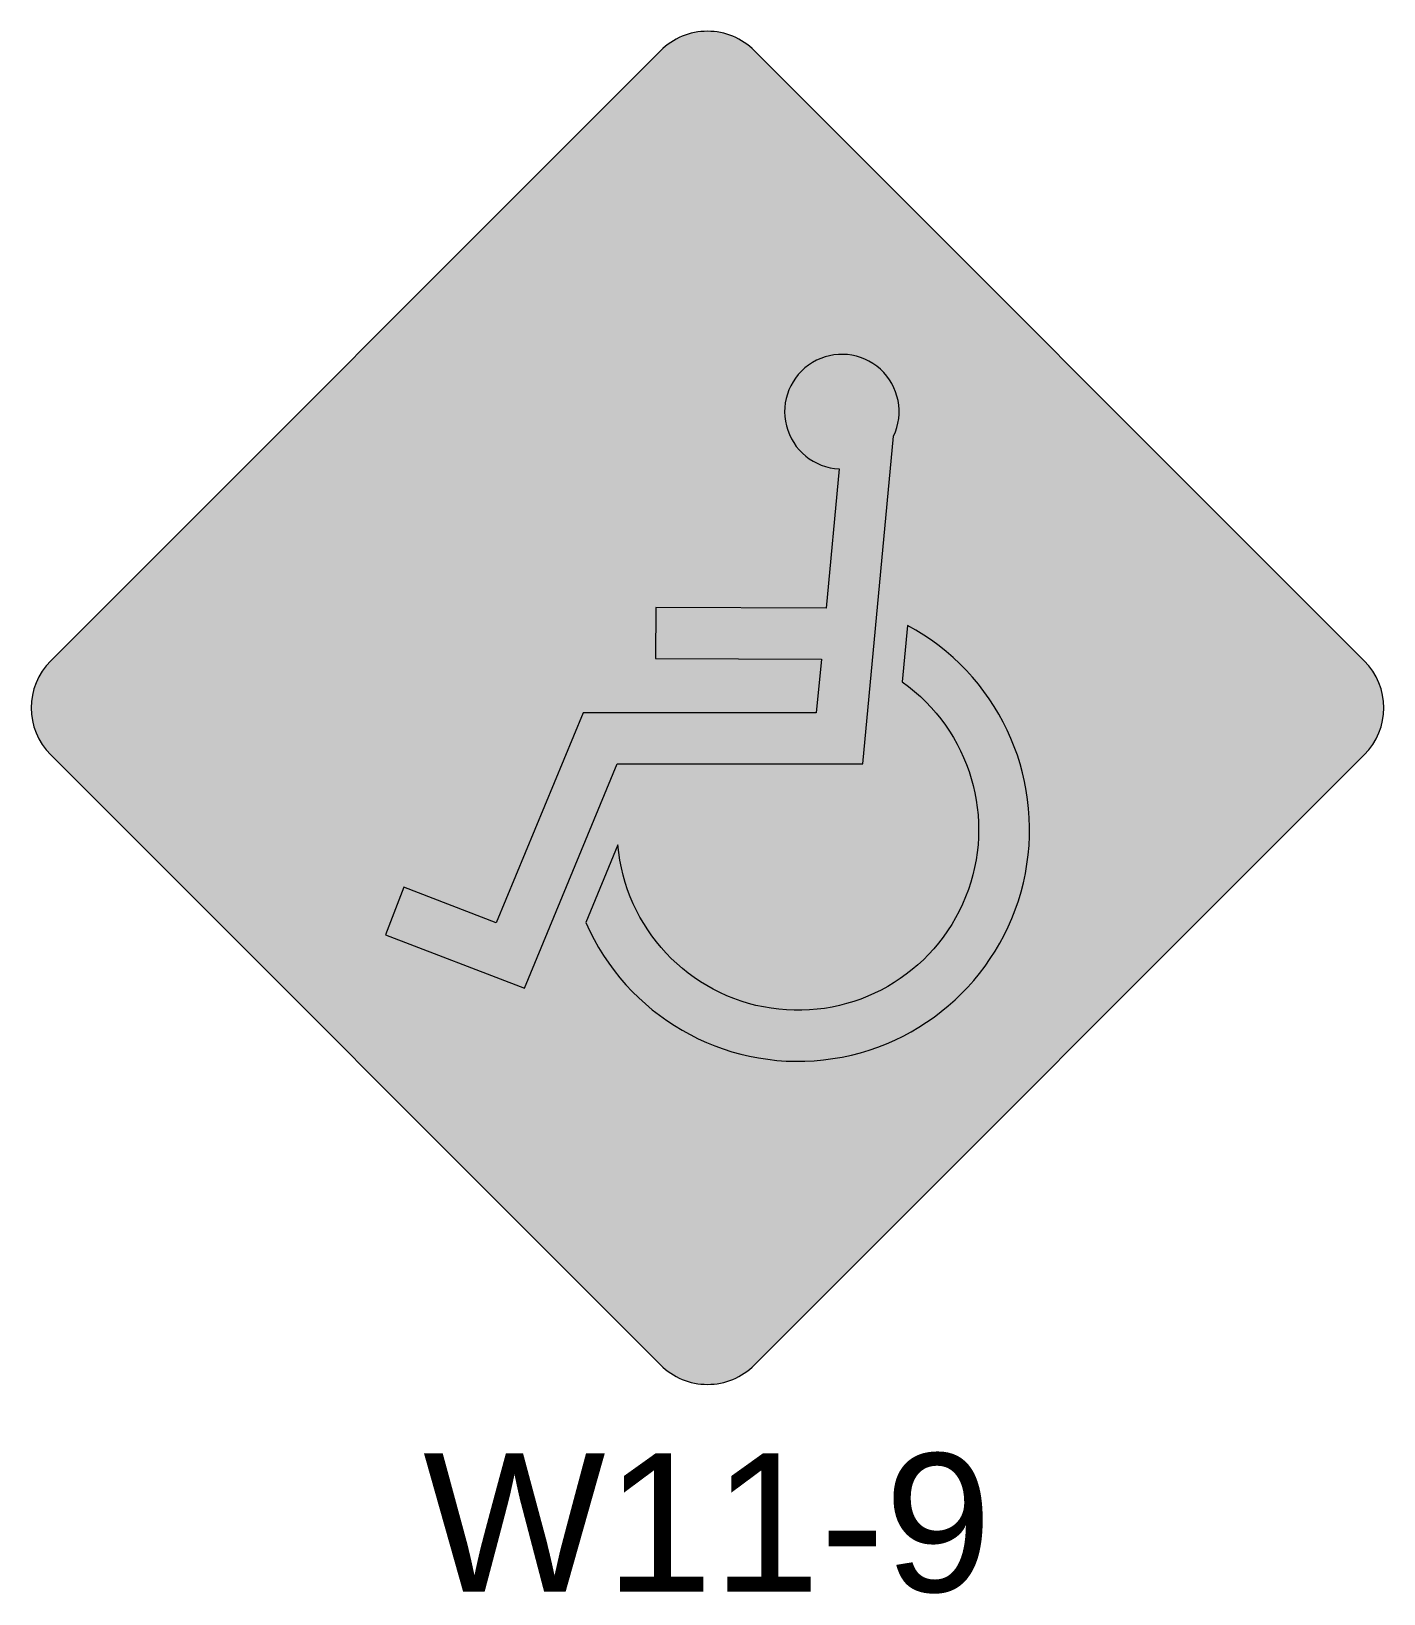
# Model space of a CAD drawing. Extents: x -0.49 to 0.49, y -0.64 to 0.49.
import ezdxf
from ezdxf.enums import TextEntityAlignment as Align

# ---------------------------------------------------------------- set-up
doc = ezdxf.new("R2010")
doc.units = 0
doc.header["$LTSCALE"] = 0.01
doc.header["$MEASUREMENT"] = 0
for name, color, linetype, lineweight in [('C-TRAF-CTRL-MTCD-IDEN', 7, 'Continuous', 20), ('C-TRAF-CTRL-MTCD-PATT-BLCK', 250, 'Continuous', 20), ('C-TRAF-CTRL-MTCD-PATT-YELO', 50, 'Continuous', 20)]:
    doc.layers.add(name, color=color, linetype=linetype, lineweight=lineweight)
doc.styles.add('COA', font='arial.ttf')

msp = doc.modelspace()

# ---------------------------------------------------------------- hatches: boundary and pattern name
at = {"layer": 'C-TRAF-CTRL-MTCD-PATT-BLCK', "lineweight": 0}
h = msp.add_hatch(color=256, dxfattribs=at)
h.paths.add_polyline_path([(0.02545584408543659, -0.4666904755579622), (0.4666904755172318, -0.02545584410232507, 0.414213562373095), (0.4666904755410738, 0.02545584417648492), (0.02545584408543659, 0.4666904755844385, 0.414213562373095), (-0.0254558441456898, 0.4666904755844385), (-0.466690475601327, 0.0254558441288011, 0.414213562373095), (-0.466690475601327, -0.02545584410232507), (-0.0254558441456898, -0.4666904755579622, 0.414213562373095)])
h.paths.add_polyline_path([(0.0113137084656792, -0.4525483399382049), (0.4525483398974747, -0.01131370848256779, 0.414213562373095), (0.4525483399213164, 0.01131370855672763), (0.0113137084656792, 0.4525483399646808, 0.414213562373095), (-0.01131370852593241, 0.4525483399646808), (-0.4525483399815698, 0.01131370850904396, 0.414213562373095), (-0.4525483399815698, -0.01131370848256779), (-0.01131370852593241, -0.4525483399382049, 0.414213562373095)], flags=16)
h = msp.add_hatch(color=256, dxfattribs=at)
edge = h.paths.add_edge_path()
edge.add_line((-0.0647869933349472, -0.09900119173911097), (-0.08804320277110061, -0.1552220191052299))
edge.add_arc((0.06545484143226946, -0.08803682104905436), 0.1675574540630982, 203.638714559083, 421.7600574236754)
edge.add_line((0.1447371696462654, 0.05957690746247498), (0.1408852590255038, 0.01870307323106658))
edge.add_arc((0.06545484143768107, -0.08803682113896133), 0.1307025361176975, -175.18791807395144, 54.75210552219738, ccw=False)
edge = h.paths.add_edge_path()
edge.add_line((-0.09006967251890659, -0.003729928042268591), (-0.1528387235940883, -0.1554712501576228))
edge.add_line((-0.1528387235940883, -0.1554712501576228), (-0.2198065203259855, -0.1297688406565588))
edge.add_line((-0.2198065203259855, -0.1297688406565588), (-0.2330122970168864, -0.1641765791012205))
edge.add_line((-0.2330122970168864, -0.1641765791012205), (-0.1325118649278678, -0.2027488981977665))
edge.add_line((-0.1325118649278678, -0.2027488981977665), (-0.06543136531269124, -0.0405848459144901))
edge.add_line((-0.06543136531269124, -0.04058484591449011), (0.1122716311839749, -0.04058484591449004))
edge.add_line((0.1122716311839749, -0.04058484591449004), (0.1346035373264302, 0.1963860154085616))
edge.add_arc((0.09721214080020932, 0.2141833758908439), 0.0414108992213087, 334.5467314511956, 627.441937412846)
edge.add_line((0.0953638985076325, 0.1728137424050936), (0.08586813696974739, 0.07205123845849054))
edge.add_line((0.08586813696974739, 0.07205123845849054), (-0.03749151947527866, 0.07246767924397284))
edge.add_line((-0.03749151947527866, 0.07246767924397284), (-0.03761593470480269, 0.03561297141767439))
edge.add_line((-0.03761593470480269, 0.03561297141767439), (0.08239604985693215, 0.03520783182900632))
edge.add_line((0.08239604985693215, 0.03520783182900632), (0.0787265927966316, -0.003729927907796131))
edge.add_line((0.0787265927966316, -0.00372992790779613), (-0.0900696725189066, -0.003729928042268591))
at = {"layer": 'C-TRAF-CTRL-MTCD-PATT-YELO', "lineweight": 0}
h = msp.add_hatch(color=256, dxfattribs=at)
h.dxf.hatch_style = 1
edge = h.paths.add_edge_path()
edge.add_line((-0.4751757568415279, 0.03394112538172969), (-0.03394112530378168, 0.4751757569433176))
edge.add_arc((1.844500044967389e-10, 0.4412346314563576), 0.04799999998676521, 44.99999999892668, 135.0000000010733, ccw=False)
edge.add_line((0.03394112567268192, 0.4751757569433177), (0.4751757570196932, 0.03394112559630647))
edge.add_arc((0.4412346315308258, 1.080748290860356e-10), 0.0479999999881139, -44.9999999994634, 44.999999999463284, ccw=False)
edge.add_line((0.4751757570196932, -0.03394112538015691), (0.033941125481947, -0.4751757569417449))
edge.add_arc((-6.284786024934874e-12, -0.4412346314535131), 0.04799999998766434, 225, 315, ccw=False)
edge.add_line((-0.03394112549451649, -0.4751757569417447), (-0.4751757568415279, -0.03394112559473345))
edge.add_arc((-0.4412346313526604, -1.065019006318835e-10), 0.04799999998811386, 135.0000000005366, 224.9999999994634, ccw=False)

# ---------------------------------------------------------------- linework, layer by layer
at = {"layer": 'C-TRAF-CTRL-MTCD-PATT-BLCK', "lineweight": 0, "flags": 128}
for points in [[(0.03394112548113274, -0.4751757569420821), (0.4751757569129282, -0.03394112548644479, 0.414213562373095), (0.4751757569367699, 0.03394112553607392), (0.03394112548113274, 0.4751757569440274, 0.414213562373095), (-0.03394112549370231, 0.4751757569440274), (-0.4751757569493396, 0.03394112548839019, 0.414213562373095), (-0.4751757569493396, -0.03394112548644479), (-0.03394112549370231, -0.4751757569420821, 0.414213562373095)], [(-0.09006967251890659, -0.003729928042268591), (-0.1528387235940883, -0.1554712501576228), (-0.2198065203259855, -0.1297688406565588), (-0.2330122970168864, -0.1641765791012205), (-0.1325118649278678, -0.2027488981977665), (-0.06543136531269124, -0.04058484591449011), (0.1122716311839749, -0.04058484591449004), (0.1346035373264302, 0.1963860154085616, 3.317139324734448), (0.0953638985076325, 0.1728137424050936), (0.08586813696974739, 0.07205123845849054), (-0.03749151947527866, 0.07246767924397284), (-0.03761593470480269, 0.03561297141767439), (0.08239604985693215, 0.03520783182900632), (0.0787265927966316, -0.00372992790779613), (-0.09006967251890659, -0.003729928042268591)], [(-0.0647869933349472, -0.09900119173911097), (-0.08804320277110061, -0.1552220191052299, 1.403519547302387), (0.1447371696462654, 0.05957690746247498), (0.1408852590255038, 0.01870307323106658, -1.568779455697282), (-0.0647869933349472, -0.09900119173911097)]]:
    msp.add_lwpolyline(points, format="xyb", close=True, dxfattribs=at)

# ---------------------------------------------------------------- texts
at = {"layer": 'C-TRAF-CTRL-MTCD-IDEN', "lineweight": 0, "style": 'COA'}
msp.add_text('W11-9', height=0.09999999998574781, dxfattribs=at).set_placement((0, -0.5392), align=Align.TOP_CENTER)

doc.saveas('drawing.dxf')
